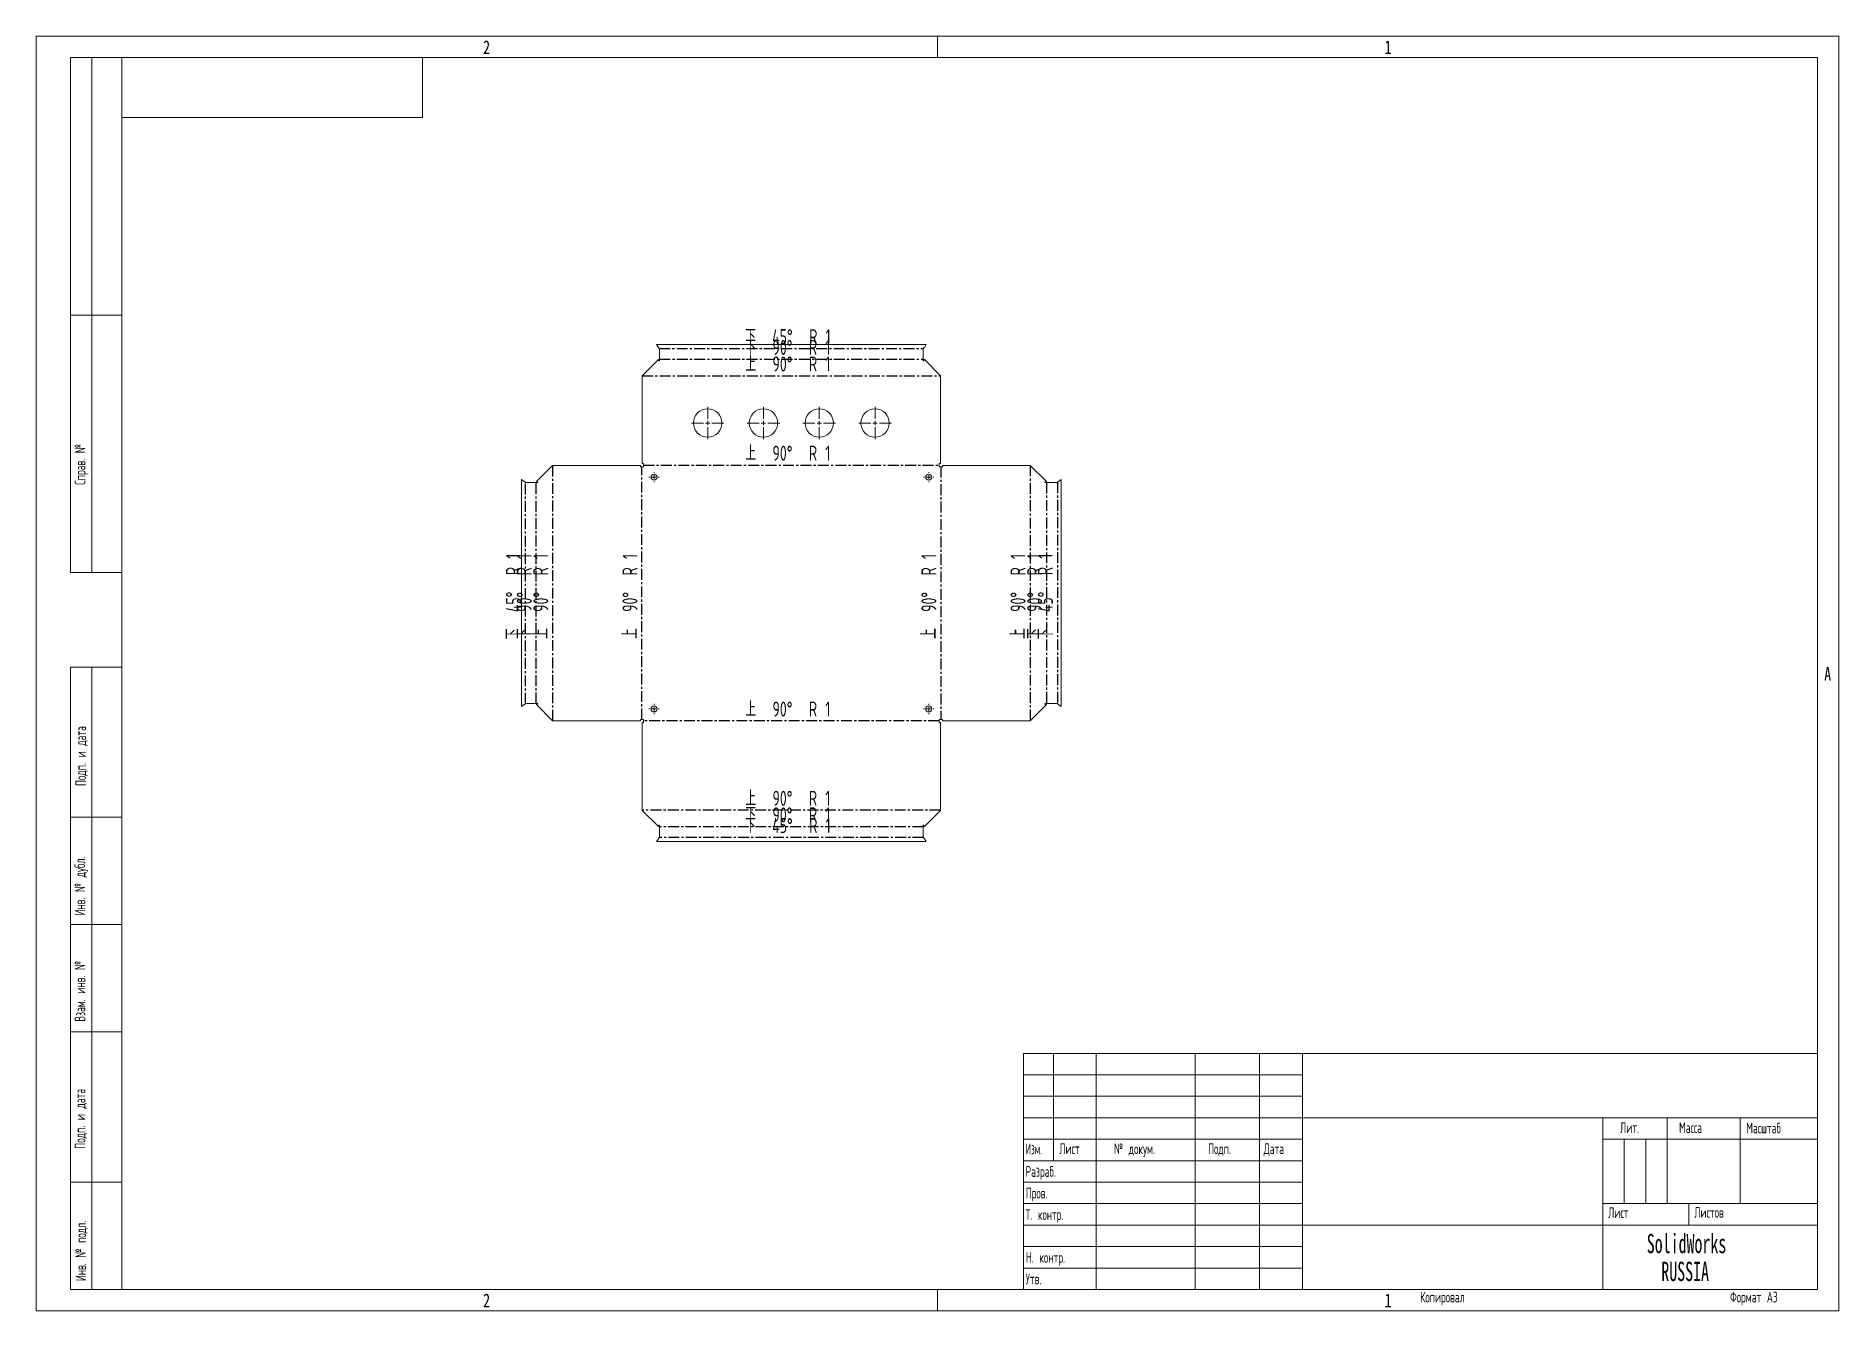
# Model space of a CAD drawing. Header units: millimetres. Extents: x -1172 to 928, y -660 to 825.
import ezdxf

# ---------------------------------------------------------------- set-up
doc = ezdxf.new("R2010")
doc.units = ezdxf.units.MM
doc.linetypes.add('CENTERX2', pattern=[20.32, 12.7, -2.54, 2.54, -2.54])
doc.layers.add('ОСЕВЫЕ', color=7, linetype='Continuous')
doc.styles.add('SLDTEXTSTYLE0', font='TXT', dxfattribs={"width": 0.605, "bigfont": 'bigfont'})
doc.styles.add('SLDTEXTSTYLE1', font='TXT', dxfattribs={"width": 0.55152, "bigfont": 'bigfont'})
doc.styles.add('SLDTEXTSTYLE2', font='TXT', dxfattribs={"width": 0.605})
doc.styles.add('SLDTEXTSTYLE3', font='TXT', dxfattribs={"width": 0.75})
doc.styles.add('SLDTEXTSTYLE4', font='TXT', dxfattribs={"width": 0.636364, "bigfont": 'bigfont'})

# ---------------------------------------------------------------- blocks, each defined once
blk = doc.blocks.new('SW_NOTE_0')
at = {"color": 0, "linetype": 'Continuous', "lineweight": 0, "char_height": 4.5, "attachment_point": 1, "style": 'SLDTEXTSTYLE2'}
for s, insert in [('SolidWorks', (0, 5.8)), ('RUSSIA', (3.38, -0.7))]:
    blk.add_mtext(s, dxfattribs=dict(at, insert=insert))
blk = doc.blocks.new('SW_CENTERMARKSYMBOL_0')
at = {"color": 0, "linetype": 'Continuous', "lineweight": 0}
for p, q in [((-1, 0), (-1.2, 0)), ((0, 0), (-0.5, 0)), ((0, 1), (0, 1.2)), ((0, 0), (0, 0.5)), ((0, 0), (0, -0.5)), ((0, 0), (0.5, 0)), ((1, 0), (1.2, 0)), ((0, -1), (0, -1.2))]:
    blk.add_line(p, q, dxfattribs=at)
blk = doc.blocks.new('SW_CENTERMARKSYMBOL_1')
at = {"color": 0, "linetype": 'Continuous', "lineweight": 0}
for p, q in [((-1, 0), (-1.2, 0)), ((0, 0), (-0.5, 0)), ((0, 1), (0, 1.2)), ((0, 0), (0, 0.5)), ((0, 0), (0, -0.5)), ((0, 0), (0.5, 0)), ((1, 0), (1.2, 0)), ((0, -1), (0, -1.2))]:
    blk.add_line(p, q, dxfattribs=at)
blk = doc.blocks.new('SW_CENTERMARKSYMBOL_2')
at = {"color": 0, "linetype": 'Continuous', "lineweight": 0}
for p, q in [((-1, 0), (-1.2, 0)), ((0, 0), (-0.5, 0)), ((0, 1), (0, 1.2)), ((0, 0), (0, 0.5)), ((0, 0), (0, -0.5)), ((0, 0), (0.5, 0)), ((1, 0), (1.2, 0)), ((0, -1), (0, -1.2))]:
    blk.add_line(p, q, dxfattribs=at)
blk = doc.blocks.new('SW_CENTERMARKSYMBOL_3')
at = {"color": 0, "linetype": 'Continuous', "lineweight": 0}
for p, q in [((-1, 0), (-1.2, 0)), ((0, 0), (-0.5, 0)), ((0, 1), (0, 1.2)), ((0, 0), (0, 0.5)), ((0, 0), (0, -0.5)), ((0, 0), (0.5, 0)), ((1, 0), (1.2, 0)), ((0, -1), (0, -1.2))]:
    blk.add_line(p, q, dxfattribs=at)
blk = doc.blocks.new('SW_CENTERMARKSYMBOL_4')
at = {"color": 0, "linetype": 'Continuous', "lineweight": 0}
for p, q in [((-1, 0), (-3.8, 0)), ((0, 0), (-0.5, 0)), ((0, 1), (0, 3.8)), ((0, 0), (0, 0.5)), ((0, 0), (0, -0.5)), ((0, 0), (0.5, 0)), ((1, 0), (3.8, 0)), ((0, -1), (0, -3.8))]:
    blk.add_line(p, q, dxfattribs=at)
blk = doc.blocks.new('SW_CENTERMARKSYMBOL_5')
at = {"color": 0, "linetype": 'Continuous', "lineweight": 0}
for p, q in [((-1, 0), (-3.8, 0)), ((0, 0), (-0.5, 0)), ((0, 1), (0, 3.8)), ((0, 0), (0, 0.5)), ((0, 0), (0, -0.5)), ((0, 0), (0.5, 0)), ((1, 0), (3.8, 0)), ((0, -1), (0, -3.8))]:
    blk.add_line(p, q, dxfattribs=at)
blk = doc.blocks.new('SW_CENTERMARKSYMBOL_6')
at = {"color": 0, "linetype": 'Continuous', "lineweight": 0}
for p, q in [((-1, 0), (-3.8, 0)), ((0, 0), (-0.5, 0)), ((0, 1), (0, 3.8)), ((0, 0), (0, 0.5)), ((0, 0), (0, -0.5)), ((0, 0), (0.5, 0)), ((1, 0), (3.8, 0)), ((0, -1), (0, -3.8))]:
    blk.add_line(p, q, dxfattribs=at)
blk = doc.blocks.new('SW_CENTERMARKSYMBOL_7')
at = {"color": 0, "linetype": 'Continuous', "lineweight": 0}
for p, q in [((-1, 0), (-3.8, 0)), ((0, 0), (-0.5, 0)), ((0, 1), (0, 3.8)), ((0, 0), (0, 0.5)), ((0, 0), (0, -0.5)), ((0, 0), (0.5, 0)), ((1, 0), (3.8, 0)), ((0, -1), (0, -3.8))]:
    blk.add_line(p, q, dxfattribs=at)

msp = doc.modelspace()

# ---------------------------------------------------------------- linework, layer by layer
at = {"color": 7, "linetype": 'Continuous', "lineweight": 15}
for p, q in [((-1132.1, 200.2), (-1132.1, 800.2)), ((-1072.1, 800.2), (-1132.1, 800.2)), ((-1132.1, 200.2), (-1132.1, 800.2)), ((-1107.1, 200.2), (-1107.1, 800.2)), ((-1107.1, 200.2), (-1107.1, 800.2)), ((-1072.1, 800.2), (-1072.1, -634.8)), ((902.9, 800.2), (-1072.1, 800.2)), ((-1072.1, 800.2), (-1072.1, -634.8)), ((-722.1, 730.2), (-722.1, 800.2)), ((902.9, -634.8), (902.9, 800.2)), ((-1072.1, 730.2), (-722.1, 730.2)), ((-1132.1, 500.2), (-1072.1, 500.2)), ((-1072.1, 500.2), (-1132.1, 500.2)), ((-447.2, 462.6), (-449.5, 465.8)), ((-135.1, 465.8), (-449.5, 465.8)), ((-447.2, 462.6), (-446.9, 462.6)), ((-446.9, 462.6), (-447.1, 462.4)), ((-446, 460.9), (-447.1, 462.4)), ((-137.5, 462.4), (-138.6, 460.9)), ((-137.7, 462.6), (-137.4, 462.6)), ((-137.5, 462.4), (-137.7, 462.6)), ((-135.1, 465.8), (-137.4, 462.6)), ((-447.2, 448.4), (-466, 429.6)), ((-447.2, 448.4), (-447.2, 448.4)), ((-446.6, 448.4), (-447.2, 448.4)), ((-447.2, 448.4), (-447.2, 448.4)), ((-446.6, 446.8), (-446.6, 448.4)), ((-446, 446.8), (-446.6, 446.8)), ((-446, 446.8), (-446, 460.9)), ((-138.6, 460.9), (-138.6, 446.8)), ((-138, 446.8), (-138.6, 446.8)), ((-138, 448.4), (-138, 446.8)), ((-137.4, 448.4), (-138, 448.4)), ((-137.4, 448.4), (-137.4, 448.4)), ((-137.4, 448.4), (-137.4, 448.4)), ((-118.6, 429.6), (-137.4, 448.4)), ((-466, 429.6), (-466, 327.3)), ((-118.6, 327.3), (-118.6, 429.6)), ((-570.5, 325.1), (-589.3, 306.4)), ((-468.2, 325.1), (-570.5, 325.1)), ((-468.2, 325.1), (-468.2, 323.6)), ((-468.2, 323.6), (-464.5, 323.6)), ((-464.5, 327.3), (-466, 327.3)), ((-464.5, 323.6), (-464.5, 327.3)), ((-118.6, 327.3), (-120.1, 327.3)), ((-120.1, 327.3), (-120.1, 323.6)), ((-120.1, 323.6), (-116.4, 323.6)), ((-116.4, 323.6), (-116.4, 325.1)), ((-14.1, 325.1), (-116.4, 325.1)), ((4.7, 306.4), (-14.1, 325.1)), ((-606.7, 308.7), (-606.7, 44.2)), ((-606.7, 308.7), (-603.5, 306.3)), ((-603.5, 306.1), (-603.5, 306.3)), ((-603.3, 306.2), (-603.5, 306.1)), ((-603.3, 306.2), (-601.8, 305.1)), ((-601.8, 305.1), (-587.7, 305.1)), ((-589.3, 306.4), (-589.3, 306.3)), ((-589.3, 306.3), (-589.3, 305.7)), ((-589.3, 306.3), (-589.3, 306.3)), ((-589.3, 305.7), (-587.7, 305.7)), ((-587.7, 305.7), (-587.7, 305.1)), ((3.1, 305.7), (4.7, 305.7)), ((3.1, 305.1), (3.1, 305.7)), ((3.1, 305.1), (17.2, 305.1)), ((4.7, 306.4), (4.7, 306.3)), ((4.7, 306.3), (4.7, 306.3)), ((4.7, 305.7), (4.7, 306.3)), ((17.2, 305.1), (18.7, 306.2)), ((18.9, 306.1), (18.7, 306.2)), ((18.9, 306.3), (22.1, 308.7)), ((18.9, 306.3), (18.9, 306.1)), ((22.1, 44.2), (22.1, 308.7)), ((-1132.1, 200.2), (-1072.1, 200.2)), ((-1132.1, -634.8), (-1132.1, 90.2)), ((-1132.1, 90.2), (-1072.1, 90.2)), ((-1107.1, -634.8), (-1107.1, 90.2)), ((-606.7, 44.2), (-603.5, 46.5)), ((-603.5, 46.8), (-603.3, 46.6)), ((-603.5, 46.5), (-603.5, 46.8)), ((-601.8, 47.7), (-603.3, 46.6)), ((-587.7, 47.7), (-601.8, 47.7)), ((-589.3, 47.1), (-589.3, 46.5)), ((-587.7, 47.1), (-589.3, 47.1)), ((-570.5, 27.7), (-589.3, 46.5)), ((-589.3, 46.5), (-589.3, 46.5)), ((-589.3, 46.5), (-589.3, 46.5)), ((-587.7, 47.7), (-587.7, 47.1)), ((-14.1, 27.7), (4.7, 46.5)), ((17.2, 47.7), (3.1, 47.7)), ((3.1, 47.1), (3.1, 47.7)), ((4.7, 47.1), (3.1, 47.1)), ((4.7, 46.5), (4.7, 47.1)), ((4.7, 46.5), (4.7, 46.5)), ((4.7, 46.5), (4.7, 46.5)), ((18.7, 46.6), (17.2, 47.7)), ((18.7, 46.6), (18.9, 46.8)), ((18.9, 46.8), (18.9, 46.5)), ((22.1, 44.2), (18.9, 46.5)), ((-570.5, 27.7), (-468.2, 27.7)), ((-464.5, 29.2), (-468.2, 29.2)), ((-468.2, 29.2), (-468.2, 27.7)), ((-466, 25.5), (-466, -76.8)), ((-466, 25.5), (-464.5, 25.5)), ((-464.5, 25.5), (-464.5, 29.2)), ((-116.4, 29.2), (-120.1, 29.2)), ((-120.1, 29.2), (-120.1, 25.5)), ((-120.1, 25.5), (-118.6, 25.5)), ((-118.6, -76.8), (-118.6, 25.5)), ((-116.4, 27.7), (-116.4, 29.2)), ((-116.4, 27.7), (-14.1, 27.7)), ((-447.2, -95.6), (-466, -76.8)), ((-137.4, -95.6), (-118.6, -76.8)), ((-1072.1, -84.8), (-1132.1, -84.8)), ((-447.2, -95.6), (-446.6, -95.6)), ((-447.2, -95.6), (-447.2, -95.6)), ((-447.2, -95.6), (-447.2, -95.6)), ((-446.6, -94), (-446, -94)), ((-446.6, -95.6), (-446.6, -94)), ((-446, -108.1), (-446, -94)), ((-138.6, -94), (-138, -94)), ((-138.6, -94), (-138.6, -108.1)), ((-138, -94), (-138, -95.6)), ((-138, -95.6), (-137.4, -95.6)), ((-137.4, -95.6), (-137.4, -95.6)), ((-137.4, -95.6), (-137.4, -95.6)), ((-447.2, -109.7), (-449.5, -113)), ((-449.5, -113), (-135.1, -113)), ((-446.9, -109.7), (-447.2, -109.7)), ((-447.1, -109.6), (-446, -108.1)), ((-447.1, -109.6), (-446.9, -109.7)), ((-138.6, -108.1), (-137.5, -109.6)), ((-137.7, -109.7), (-137.5, -109.6)), ((-137.4, -109.7), (-137.7, -109.7)), ((-137.4, -109.7), (-135.1, -113)), ((-1072.1, -209.8), (-1132.1, -209.8)), ((-1072.1, -334.8), (-1132.1, -334.8)), ((-22.1, -359.8), (902.9, -359.8)), ((-22.1, -359.8), (-22.1, -634.8)), ((12.9, -484.8), (12.9, -359.8)), ((62.9, -359.8), (62.9, -634.8)), ((177.9, -359.8), (177.9, -634.8)), ((252.9, -359.8), (252.9, -634.8)), ((302.9, -359.8), (302.9, -634.8)), ((302.9, -434.8), (902.9, -434.8)), ((652.9, -434.8), (652.9, -634.8)), ((727.9, -434.8), (727.9, -534.8)), ((812.9, -434.8), (812.9, -534.8)), ((-22.1, -459.8), (302.9, -459.8)), ((652.9, -459.8), (902.9, -459.8)), ((-22.1, -484.8), (302.9, -484.8)), ((-1132.1, -509.8), (-1072.1, -509.8)), ((652.9, -534.8), (902.9, -534.8)), ((752.9, -534.8), (752.9, -559.8)), ((302.9, -559.8), (902.9, -559.8)), ((-1132.1, -634.8), (-1072.1, -634.8)), ((-1072.1, -634.8), (902.9, -634.8))]:
    msp.add_line(p, q, dxfattribs=at)
at = {"color": 7, "linetype": 'CENTERX2'}
for p, q in [((-446.2, 461.2), (-138.4, 461.2)), ((-446, 448.7), (-138.6, 448.7)), ((-466, 429.4), (-118.6, 429.4)), ((-570.3, 27.7), (-570.3, 325.1)), ((-466.4, 29.2), (-466.4, 323.6)), ((-464.5, 325.5), (-120.1, 325.5)), ((-118.2, 323.6), (-118.2, 29.2)), ((-14.3, 325.1), (-14.3, 27.7)), ((-602.1, 47.5), (-602.1, 305.3)), ((-589.6, 47.7), (-589.6, 305.1)), ((5, 305.1), (5, 47.7)), ((17.5, 305.3), (17.5, 47.5)), ((-120.1, 27.4), (-464.5, 27.4)), ((-118.6, -76.6), (-466, -76.6)), ((-138.6, -95.9), (-446, -95.9)), ((-138.4, -108.3), (-446.2, -108.3))]:
    msp.add_line(p, q, dxfattribs=at)
at = {"color": 7, "linetype": 'Continuous', "lineweight": 0}
for p, q in [((-22.1, -384.8), (302.9, -384.8)), ((-22.1, -409.8), (302.9, -409.8)), ((-22.1, -434.8), (302.9, -434.8)), ((677.9, -459.8), (677.9, -534.8)), ((702.9, -459.8), (702.9, -534.8)), ((-22.1, -509.8), (302.9, -509.8)), ((-22.1, -534.8), (302.9, -534.8)), ((-22.1, -559.8), (302.9, -559.8)), ((-22.1, -584.8), (302.9, -584.8)), ((-22.1, -609.8), (302.9, -609.8))]:
    msp.add_line(p, q, dxfattribs=at)
at = {"color": 7, "linetype": 'Continuous', "lineweight": 15}
for centre, radius in [((-389.8, 374.5), 16.5), ((-324.8, 374.5), 16.5), ((-259.8, 374.5), 16.5), ((-194.8, 374.5), 16.5), ((-452.3, 311.4), 3.5), ((-132.3, 311.4), 3.5), ((-452.3, 41.4), 3.5), ((-132.3, 41.4), 3.5)]:
    msp.add_circle(centre, radius, dxfattribs=at)
at = {"layer": 'ОСЕВЫЕ', "lineweight": 0}
for p, q in [((-1172.1, 825.2), (927.9, 825.2)), ((-1172.1, 825.2), (-1172.1, -659.8)), ((927.9, 825.2), (927.9, -659.8)), ((-1172.1, -659.8), (927.9, -659.8))]:
    msp.add_line(p, q, dxfattribs=at)
at = {"layer": 'ОСЕВЫЕ', "lineweight": 15}
for p, q in [((-122.1, 825.2), (-122.1, 800.2)), ((-122.1, -634.8), (-122.1, -659.8))]:
    msp.add_line(p, q, dxfattribs=at)

# ---------------------------------------------------------------- block references
at = {"color": 7, "linetype": 'Continuous', "lineweight": 0, "xscale": 5, "yscale": 5, "zscale": 5}
for name, p in [('SW_CENTERMARKSYMBOL_6', (-389.8, 374.5)), ('SW_CENTERMARKSYMBOL_5', (-324.8, 374.5)), ('SW_CENTERMARKSYMBOL_4', (-259.8, 374.5)), ('SW_CENTERMARKSYMBOL_7', (-194.8, 374.5)), ('SW_CENTERMARKSYMBOL_3', (-452.3, 311.4)), ('SW_CENTERMARKSYMBOL_0', (-132.3, 311.4)), ('SW_CENTERMARKSYMBOL_2', (-452.3, 41.4)), ('SW_CENTERMARKSYMBOL_1', (-132.3, 41.4)), ('SW_NOTE_0', (704.1, -599))]:
    msp.add_blockref(name, p, dxfattribs=at)

# ---------------------------------------------------------------- texts
at = {"color": 7, "linetype": 'Continuous', "lineweight": 0}
for s, insert, char_height, attachment_point, style in [('2', (-647.3, 820.1), 15.9, 2, 'SLDTEXTSTYLE3'), ('1', (402.7, 820.1), 15.9, 2, 'SLDTEXTSTYLE3'), ('\\M+189BA  45\\M+1818B  R 1', (-296.3, 483.8), 17.5, 2, 'SLDTEXTSTYLE4'), ('\\M+189BA  90\\M+1818B  R 1', (-296.3, 471.3), 17.5, 2, 'SLDTEXTSTYLE4'), ('\\M+18FE3  90\\M+1818B  R 1', (-296.3, 452), 17.5, 2, 'SLDTEXTSTYLE4'), ('\\M+18FE3  90\\M+1818B  R 1', (-296.3, 348.1), 17.5, 2, 'SLDTEXTSTYLE4'), ('A', (914.8, 90.1), 15.9, 2, 'SLDTEXTSTYLE3'), ('\\M+18FE3  90\\M+1818B  R 1', (-296.3, 50), 17.5, 2, 'SLDTEXTSTYLE4'), ('\\M+18FE3  90\\M+1818B  R 1', (-296.3, -53.9), 17.5, 2, 'SLDTEXTSTYLE4'), ('\\M+189BA  90\\M+1818B  R 1', (-296.3, -73.2), 17.5, 2, 'SLDTEXTSTYLE4'), ('\\M+189BA  45\\M+1818B  R 1', (-296.3, -85.7), 17.5, 2, 'SLDTEXTSTYLE4'), ('\\M+1844C\\M+18479\\M+18484.', (673, -440), 12.5, 1, 'SLDTEXTSTYLE0'), ('\\M+1844D\\M+18470\\M+18483\\M+18483\\M+18470', (741.7, -440), 12.5, 1, 'SLDTEXTSTYLE0'), ('\\M+1844D\\M+18470\\M+18483\\M+1848A\\M+18484\\M+18470\\M+18471', (820, -440.5), 12.5, 1, 'SLDTEXTSTYLE0'), ('\\M+18449\\M+18478\\M+1847D.', (-19.4, -464.8), 12.5, 1, 'SLDTEXTSTYLE1'), ('\\M+1844C\\M+18479\\M+18483\\M+18484', (19.8, -464.5), 12.5, 1, 'SLDTEXTSTYLE0'), ('\\M+18782 \\M+18474\\M+18480\\M+1847B\\M+18485\\M+1847D.', (83.5, -464.6), 12.5, 1, 'SLDTEXTSTYLE0'), ('\\M+18450\\M+18480\\M+18474\\M+18481.', (193.1, -464.6), 12.5, 1, 'SLDTEXTSTYLE0'), ('\\M+18444\\M+18470\\M+18484\\M+18470', (257.8, -464.6), 12.5, 1, 'SLDTEXTSTYLE0'), ('\\M+18451\\M+18470\\M+18478\\M+18482\\M+18470\\M+18471.', (-19.5, -491.1), 12.5, 1, 'SLDTEXTSTYLE0'), ('\\M+18450\\M+18482\\M+18480\\M+18472.', (-19.3, -516.3), 12.5, 1, 'SLDTEXTSTYLE0'), ('\\M+18453. \\M+1847B\\M+18480\\M+1847E\\M+18484\\M+18482.', (-19.6, -541.3), 12.5, 1, 'SLDTEXTSTYLE0'), ('\\M+1844C\\M+18479\\M+18483\\M+18484', (659.1, -539), 12.5, 1, 'SLDTEXTSTYLE0'), ('\\M+1844C\\M+18479\\M+18483\\M+18484\\M+18480\\M+18472', (759.4, -538.8), 12.5, 1, 'SLDTEXTSTYLE0'), ('\\M+1844E. \\M+1847B\\M+18480\\M+1847E\\M+18484\\M+18482.', (-19.3, -591.2), 12.5, 1, 'SLDTEXTSTYLE0'), ('\\M+18454\\M+18484\\M+18472.', (-19.3, -616.3), 12.5, 1, 'SLDTEXTSTYLE0'), ('2', (-647.3, -639.6), 15.9, 2, 'SLDTEXTSTYLE3'), ('1', (402.7, -639.6), 15.9, 2, 'SLDTEXTSTYLE3'), ('\\M+1844B\\M+18480\\M+18481\\M+18479\\M+18482\\M+18480\\M+18472\\M+18470\\M+1847C', (440.2, -637.4), 12.5, 1, 'SLDTEXTSTYLE0'), ('\\M+18455\\M+18480\\M+18482\\M+1847D\\M+18470\\M+18484 \\M+184403', (801.1, -637.4), 12.5, 1, 'SLDTEXTSTYLE0')]:
    msp.add_mtext(s, dxfattribs=dict(at, insert=insert, char_height=char_height, attachment_point=attachment_point, style=style))
at = {"color": 7, "linetype": 'Continuous', "lineweight": 0, "rotation": 90}
for s, insert, char_height, attachment_point, style in [('\\M+18452\\M+18481\\M+18482\\M+18470\\M+18472. \\M+18782', (-1127.1, 302.5), 12.5, 1, 'SLDTEXTSTYLE0'), ('\\M+189BA  45\\M+1818B  R 1', (-624.7, 172.5), 17.5, 2, 'SLDTEXTSTYLE4'), ('\\M+189BA  90\\M+1818B  R 1', (-612.2, 172.5), 17.5, 2, 'SLDTEXTSTYLE4'), ('\\M+18FE3  90\\M+1818B  R 1', (-592.9, 172.5), 17.5, 2, 'SLDTEXTSTYLE4'), ('\\M+18FE3  90\\M+1818B  R 1', (-489, 172.5), 17.5, 2, 'SLDTEXTSTYLE4'), ('\\M+18FE3  90\\M+1818B  R 1', (-140.9, 172.5), 17.5, 2, 'SLDTEXTSTYLE4'), ('\\M+18FE3  90\\M+1818B  R 1', (-37, 172.5), 17.5, 2, 'SLDTEXTSTYLE4'), ('\\M+189BA  90\\M+1818B  R 1', (-17.6, 172.5), 17.5, 2, 'SLDTEXTSTYLE4'), ('\\M+189BA  45\\M+1818B  R 1', (-5.2, 172.5), 17.5, 2, 'SLDTEXTSTYLE4'), ('\\M+18450\\M+18480\\M+18474\\M+18481. \\M+18479 \\M+18474\\M+18470\\M+18484\\M+18470', (-1126.4, -48.3), 12.5, 1, 'SLDTEXTSTYLE0'), ('\\M+18449\\M+1847E\\M+18472. \\M+18782 \\M+18474\\M+18485\\M+18471\\M+1847C.', (-1127.3, -199.2), 12.5, 1, 'SLDTEXTSTYLE0'), ('\\M+18442\\M+18478\\M+18470\\M+1847D. \\M+18479\\M+1847E\\M+18472. \\M+18782', (-1127.2, -322.8), 12.5, 1, 'SLDTEXTSTYLE0'), ('\\M+18450\\M+18480\\M+18474\\M+18481. \\M+18479 \\M+18474\\M+18470\\M+18484\\M+18470', (-1127.2, -470.8), 12.5, 1, 'SLDTEXTSTYLE0'), ('\\M+18449\\M+1847E\\M+18472. \\M+18782 \\M+18481\\M+18480\\M+18474\\M+1847C.', (-1126.3, -625), 12.5, 1, 'SLDTEXTSTYLE0')]:
    msp.add_mtext(s, dxfattribs=dict(at, insert=insert, char_height=char_height, attachment_point=attachment_point, style=style))

doc.saveas('drawing.dxf')
